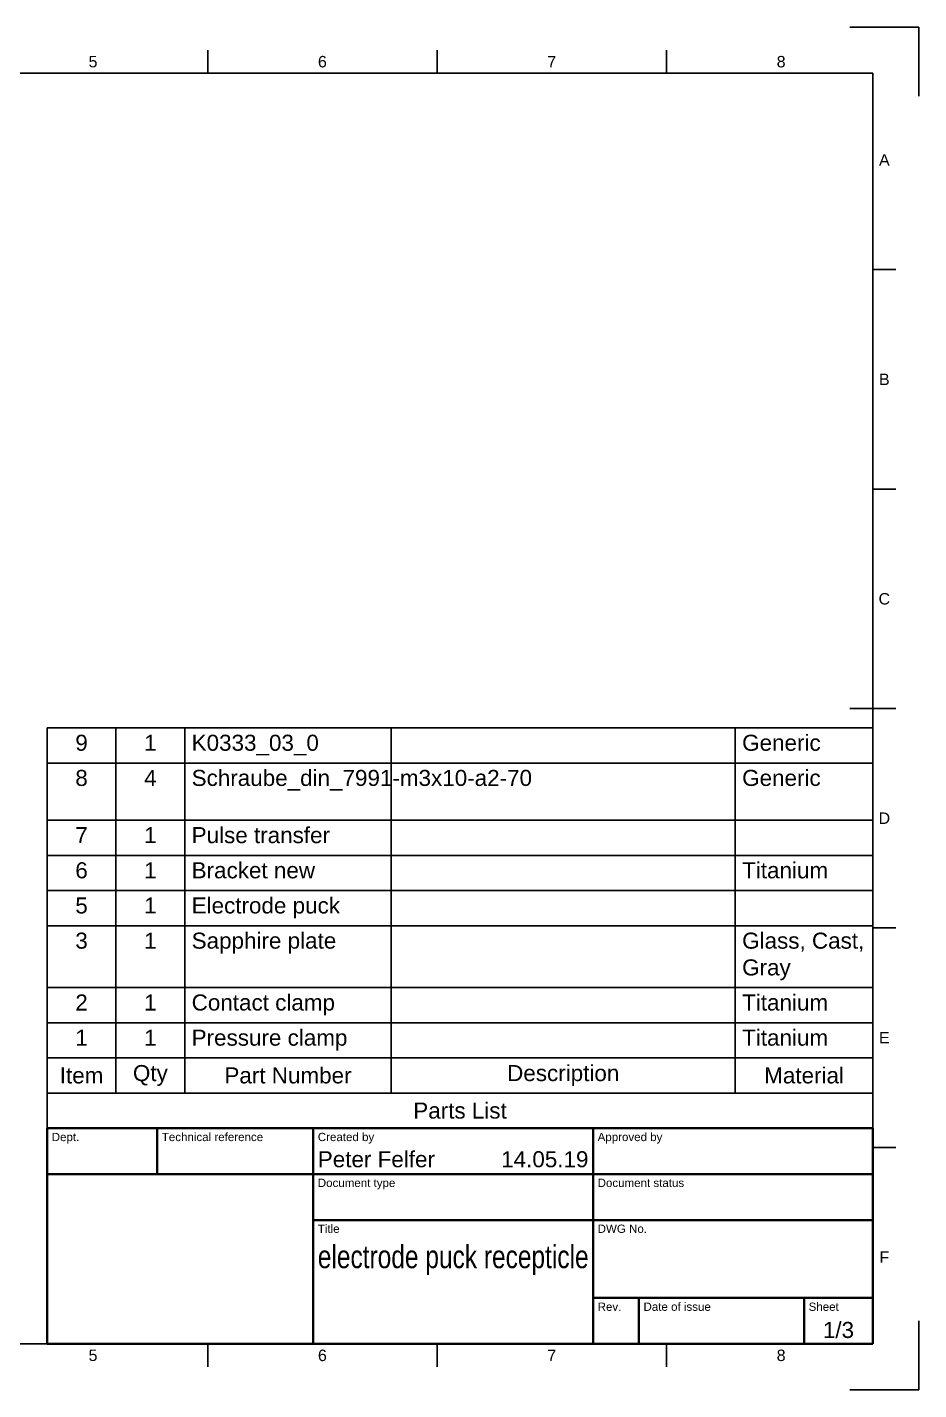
# Model space of a CAD drawing. Header units: millimetres. Extents: x 0 to 420, y 0 to 297.
# Drawn here: x 225.7 to 420, y 0 to 297 of the extents above; entities that cross this region are included whole.
import ezdxf
from ezdxf.enums import TextEntityAlignment as Align

# ---------------------------------------------------------------- set-up
doc = ezdxf.new("R2010")
doc.units = ezdxf.units.MM
doc.header["$LTSCALE"] = 0.75
for name, color, linetype, lineweight in [('Border', 7, 'Continuous', 25), ('Parts Lists', 7, 'Continuous', 25), ('TitleBlock', 7, 'Continuous', 35)]:
    doc.layers.add(name, color=color, linetype=linetype, lineweight=lineweight)
doc.styles.add('FusionTitle', font='')
doc.styles.get("Standard").update_dxf_attribs({"font": 'arial.ttf'})
doc.styles.get('FusionTitle').set_extended_font_data('Arial Unicode MS')

# ---------------------------------------------------------------- blocks, each defined once
blk = doc.blocks.new('ISO_A3_SHEET')
at = {"layer": 'Border'}
for p, q in [((420, 297), (405, 297)), ((420, 282), (420, 297)), ((265, 292), (265, 287)), ((315, 292), (315, 287)), ((365, 292), (365, 287)), ((410, 287), (20, 287)), ((410, 287), (410, 10)), ((415, 244.16666), (410, 244.16666)), ((415, 196.33333), (410, 196.33333)), ((415, 148.5), (405, 148.5)), ((415, 100.66667), (410, 100.66667)), ((415, 52.83334), (410, 52.83334)), ((420, 0), (420, 15)), ((20, 10), (410, 10)), ((265, 5), (265, 10)), ((315, 5), (315, 10)), ((365, 5), (365, 10)), ((405, 0), (420, 0))]:
    blk.add_line(p, q, dxfattribs=at)
at = {"layer": 'Border', "style": 'FusionTitle'}
for s, p in [('5', (240, 289.5)), ('6', (290, 289.5)), ('7', (340, 289.5)), ('8', (390, 289.5)), ('A', (412.5, 268.08333)), ('B', (412.5, 220.25)), ('C', (412.5, 172.41667)), ('D', (412.5, 124.58334)), ('E', (412.5, 76.75001)), ('F', (412.5, 28.91668)), ('5', (240, 7.5)), ('6', (290, 7.5)), ('7', (340, 7.5)), ('8', (390, 7.5))]:
    blk.add_text(s, height=2.5, dxfattribs=at).set_placement(p, align=Align.MIDDLE)
blk = doc.blocks.new('ISO_TITLEBLOCK')
at = {"layer": 'TitleBlock'}
for p, q in [((0, 47), (-180, 47)), ((-180, 47), (-180, 0)), ((-156, 37), (-156, 47)), ((-122, 0), (-122, 47)), ((-61, 0), (-61, 47)), ((0, 0), (0, 47)), ((-180, 37), (0, 37)), ((-122, 27), (0, 27)), ((-61, 10), (0, 10)), ((-51, 0), (-51, 10)), ((-15, 0), (-15, 10)), ((-180, 0), (0, 0))]:
    blk.add_line(p, q, dxfattribs=at)
at = {"layer": 'TitleBlock', "style": 'FusionTitle'}
for s, p in [('Dept.', (-179, 46)), ('Technical reference', (-155, 46)), ('Created by', (-121, 46)), ('Approved by', (-60, 46)), ('Document type', (-121, 36)), ('Document status', (-60, 36)), ('Title', (-121, 26)), ('DWG No.', (-60, 26)), ('Rev.', (-60, 9)), ('Date of issue', (-50, 9)), ('Sheet', (-14, 9))]:
    blk.add_text(s, height=1.8, dxfattribs=at).set_placement(p, align=Align.TOP_LEFT)
for tag, p, height in [('DEPT', (-179, 38.5), 3.5), ('TECHNICAL_REFERENCE', (-155, 38.5), 3.5), ('CREATED_BY', (-121, 38.5), 3.5), ('APPROVED_BY', (-60, 38.5), 3.5), ('DOCUMENT_TYPE', (-121, 28.5), 3.5), ('DOCUMENT_STATUS', (-60, 28.5), 3.5), ('TITLE_1', (-121, 16.5), 5), ('TITLE_2', (-121, 9), 5), ('TITLE_3', (-121, 1.5), 5), ('DATE_OF_ISSUE', (-50, 1.5), 3.5)]:
    blk.add_attdef(tag, p, '', height=height, dxfattribs=at)
for tag, p in [('CREATED_DATE', (-62, 38.5)), ('APPROVED_DATE', (-1, 38.5))]:
    blk.add_attdef(tag, text='', height=3.5, dxfattribs=at).set_placement(p, align=Align.RIGHT)
for tag, height, p in [('DRAWING_NUMBER', 5, (-30.5, 16.6)), ('REV', 3.5, (-56, 3.1)), ('SHEET', 3.5, (-7.5, 3.1))]:
    blk.add_attdef(tag, text='', height=height, dxfattribs=at).set_placement(p, align=Align.MIDDLE)
blk = doc.blocks.new('*T7')
at = {"layer": 'Parts Lists', "color": 0, "linetype": 'ByBlock', "lineweight": -2, "transparency": 16777216}
for p, q in [((0, 87.284447), (180, 87.284447)), ((0, 0), (0, 87.284447)), ((15, 7.666667), (15, 87.284447)), ((30, 7.666667), (30, 87.284447)), ((75, 7.666667), (75, 87.284447)), ((150, 7.666667), (150, 87.284447)), ((180, 0), (180, 87.284447)), ((0, 79.617781), (180, 79.617781)), ((0, 67.148363), (180, 67.148363)), ((0, 59.481696), (180, 59.481696)), ((0, 51.81503), (180, 51.81503)), ((0, 44.148363), (180, 44.148363)), ((0, 30.666667), (180, 30.666667)), ((0, 23), (180, 23)), ((0, 15.333333), (180, 15.333333)), ((0, 7.666667), (180, 7.666667)), ((0, 0), (180, 0))]:
    blk.add_line(p, q, dxfattribs=at)
at = {"layer": 'Parts Lists', "color": 0, "transparency": 16777216, "char_height": 3.5}
for s, insert, width, attachment_point in [('9', (7.5, 85.784447), 12, 2), ('1', (22.5, 85.784447), 12, 2), ('K0333_03_0', (31.5, 85.784447), 42, 1), ('Generic', (151.5, 85.784447), 27, 1), ('8', (7.5, 78.117781), 12, 2), ('4', (22.5, 78.117781), 12, 2), ('Schraube_din_7991-m3x10-a2-70', (31.5, 78.117781), 42, 1), ('Generic', (151.5, 78.117781), 27, 1), ('7', (7.5, 65.648363), 12, 2), ('1', (22.5, 65.648363), 12, 2), ('Pulse transfer', (31.5, 65.648363), 42, 1), ('6', (7.5, 57.981696), 12, 2), ('1', (22.5, 57.981696), 12, 2), ('Bracket new', (31.5, 57.981696), 42, 1), ('Titanium', (151.5, 57.981696), 27, 1), ('Electrode puck', (31.5, 50.31503), 42, 1), ('5', (7.5, 50.31503), 12, 2), ('1', (22.5, 50.31503), 12, 2), ('3', (7.5, 42.648363), 12, 2), ('1', (22.5, 42.648363), 12, 2), ('Sapphire plate', (31.5, 42.648363), 42, 1), ('Glass, Cast, Gray', (151.5, 42.648363), 27, 1), ('2', (7.5, 29.166667), 12, 2), ('1', (22.5, 29.166667), 12, 2), ('Contact clamp', (31.5, 29.166667), 42, 1), ('Titanium', (151.5, 29.166667), 27, 1), ('1', (7.5, 21.5), 12, 2), ('1', (22.5, 21.5), 12, 2), ('Pressure clamp', (31.5, 21.5), 42, 1), ('Titanium', (151.5, 21.5), 27, 1), ('Item', (7.5, 11.5), 12, 5), ('Qty', (22.5, 11.5), 12, 5), ('Part Number', (52.5, 11.5), 42, 5), ('Description', (112.5, 11.5), 72, 5), ('Material', (165, 11.5), 27, 5), ('Parts List', (90, 3.833333), 177, 5)]:
    blk.add_mtext(s, dxfattribs=dict(at, insert=insert, width=width, attachment_point=attachment_point))

msp = doc.modelspace()

# ---------------------------------------------------------------- block references
msp.add_blockref('*T7', (230, 57))
at = {"layer": 'Border'}
msp.add_blockref('ISO_A3_SHEET', (0, 0), dxfattribs=at)
at = {"layer": 'TitleBlock'}
ref = msp.add_blockref('ISO_TITLEBLOCK', (410, 10), dxfattribs=at)
ref.add_attrib('CREATED_DATE', '14.05.19', dxfattribs={"height": 3.5, "style": 'FusionTitle'}).set_placement((348, 48.5), align=Align.RIGHT)
ref.add_attrib('SHEET', '1/3', dxfattribs={"height": 3.5, "style": 'FusionTitle'}).set_placement((402.5, 13.1), align=Align.MIDDLE)
ref.add_attrib('TITLE_1', 'electrode puck recepticle', (289, 26.5), dxfattribs={"height": 5, "style": 'FusionTitle', "width": 0.764181})
ref.add_attrib('CREATED_BY', 'Peter Felfer', (289, 48.5), dxfattribs={"height": 3.5, "style": 'FusionTitle'})

doc.saveas('drawing.dxf')
